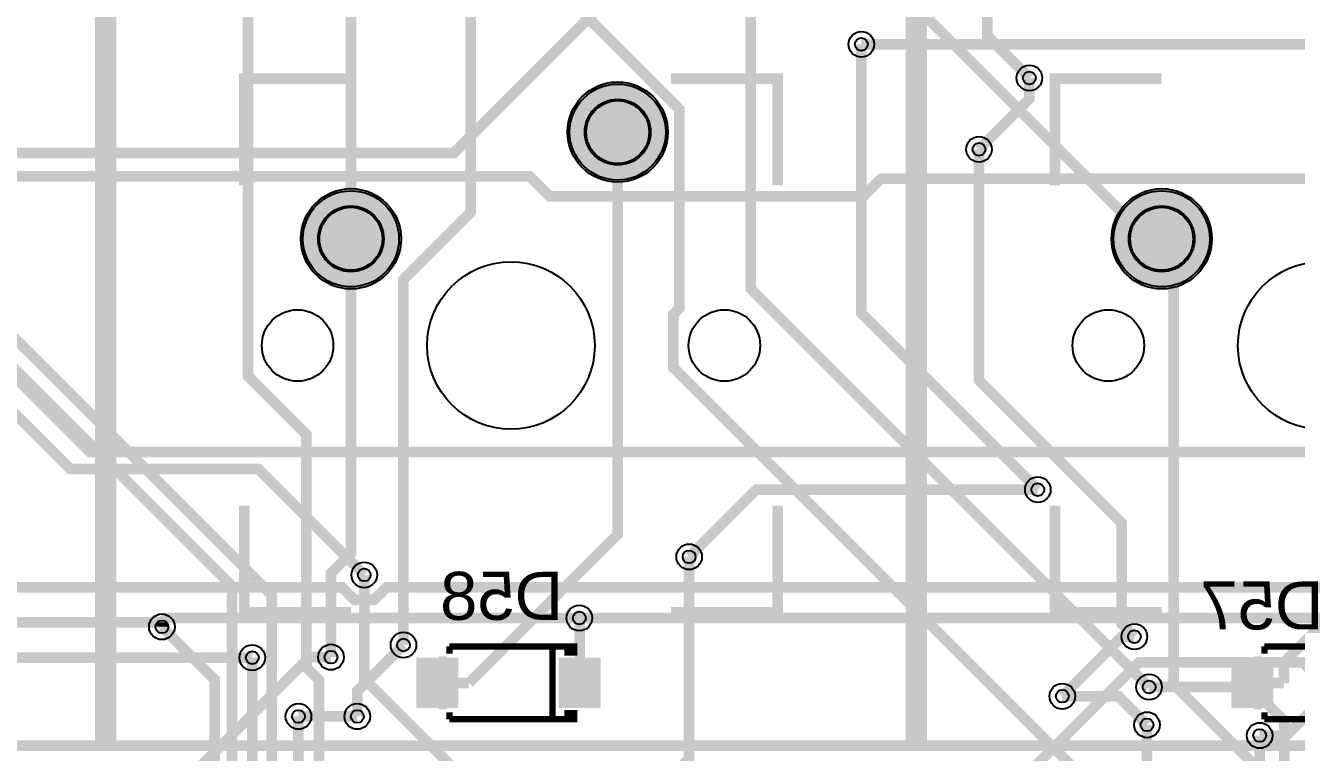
# Model space of a CAD drawing. Header units: millimetres. Extents: x -189 to 128, y -22 to 108.
# Drawn here: x -29.38 to 0.88, y 0.66 to 17.97 of the extents above; entities that cross this region are included whole.
import ezdxf

# ---------------------------------------------------------------- set-up
doc = ezdxf.new("R2010")
doc.units = ezdxf.units.MM
for name, color, linetype, true_color in [('BottomLayer', 7, 'Continuous', 0x0000ff), ('BottomPasteMaskLayer', 7, 'Continuous', 0x800000), ('BottomSilkLayer', 7, 'Continuous', 0x66cc33), ('BottomSolderMaskLayer', 7, 'Continuous', 0xaa00ff), ('Document', 7, 'Continuous', 0xffffff), ('Hole', 7, 'Continuous', 0x222222), ('Multi-Layer', 7, 'Continuous', 0xc0c0c0), ('TopLayer', 7, 'Continuous', 0xff0000), ('TopSilkLayer', 7, 'Continuous', 0xffcc00), ('TopSolderMaskLayer', 7, 'Continuous', 0x800080)]:
    doc.layers.add(name, color=color, linetype=linetype, true_color=true_color)
doc.styles.get("Standard").update_dxf_attribs({"font": 'arial.ttf'})

msp = doc.modelspace()

# ---------------------------------------------------------------- hatches: boundary and pattern name
at = {"layer": 'BottomLayer'}
for points in [[(-19.10095239999987, 2.8930853999997908), (-20.05096320000007, 2.8930853999997908), (-20.05096320000007, 1.7430750000000899), (-19.10095239999987, 1.7430750000000899)], [(-15.716148399999838, 2.8930853999997908), (-16.66615920000004, 2.8930853999997908), (-16.66615920000004, 1.7430750000000899), (-15.716148399999838, 1.7430750000000899)], [(0.2990595999999641, 2.8930853999997908), (-0.6509512000000086, 2.8930853999997908), (-0.6509512000000086, 1.7430750000000899), (0.2990595999999641, 1.7430750000000899)]]:
    msp.add_hatch(color=256, dxfattribs=at).paths.add_polyline_path(points)
at = {"layer": 'BottomPasteMaskLayer'}
for points in [[(-19.10095239999987, 2.8930853999997908), (-20.05096320000007, 2.8930853999997908), (-20.05096320000007, 1.7430750000000899), (-19.10095239999987, 1.7430750000000899)], [(-15.716148399999838, 2.8930853999997908), (-16.66615920000004, 2.8930853999997908), (-16.66615920000004, 1.7430750000000899), (-15.716148399999838, 1.7430750000000899)], [(0.2990595999999641, 2.8930853999997908), (-0.6509512000000086, 2.8930853999997908), (-0.6509512000000086, 1.7430750000000899), (0.2990595999999641, 1.7430750000000899)]]:
    msp.add_hatch(color=256, dxfattribs=at).paths.add_polyline_path(points)
at = {"layer": 'BottomSilkLayer'}
for points in [[(-16.553560999999945, 3.2604710000000523), (-16.553560999999945, 2.9654754000000594), (-16.24876100000006, 2.9654754000000594), (-16.24876100000006, 3.2604710000000523)], [(-16.553560999999945, 1.3756894000000557), (-16.553560999999945, 1.6706850000000486), (-16.24876100000006, 1.6706850000000486), (-16.24876100000006, 1.3756894000000557)]]:
    msp.add_hatch(color=256, dxfattribs=at).paths.add_polyline_path(points)
at = {"layer": 'BottomSolderMaskLayer'}
for points in [[(-16.47850399999992, 15.428722000000107, 1), (-14.09090399999992, 15.428722000000107, 1)], [(-22.828504000000056, 12.888722000000143, 1), (-20.440904000000057, 12.888722000000143, 1)], [(-3.5285679999999404, 12.888722000000143, 1), (-1.1409679999999398, 12.888722000000143, 1)], [(-19.07554832535152, 2.9184887660214827), (-20.0763591253517, 2.9184887660214827), (-20.0763591253517, 1.7176783660218007), (-19.07554832535152, 1.7176783660218007)], [(-15.690744325351488, 2.9184887660214827), (-16.69155512535167, 2.9184887660214827), (-16.69155512535167, 1.7176783660218007), (-15.690744325351488, 1.7176783660218007)], [(0.3244636746483138, 2.9184887660214827), (-0.67634712535164, 2.9184887660214827), (-0.67634712535164, 1.7176783660218007), (0.3244636746483138, 1.7176783660218007)]]:
    msp.add_hatch(color=256, dxfattribs=at).paths.add_polyline_path(points)
at = {"layer": 'Document'}
for points in [[(-19.534555800000135, 2.953080199999931), (-19.534555800000135, 1.6890745999999126), (-19.34494480000012, 1.6890745999999126), (-19.34494480000012, 2.953080199999931)], [(-0.13454379999984667, 2.953080199999931), (-0.13454379999984667, 1.6890745999999126), (0.055067199999939476, 1.6890745999999126), (0.055067199999939476, 2.953080199999931)], [(-19.81895959999997, 2.415870199999972), (-19.81895959999997, 2.2262845999998717), (-19.060541000000057, 2.2262845999998717), (-19.060541000000057, 2.415870199999972)], [(-15.853359200000114, 2.4128729999999905), (-15.853359200000114, 2.22328739999989), (-16.611777800000027, 2.22328739999989), (-16.611777800000027, 2.4128729999999905)], [(-0.4189475999999104, 2.415870199999972), (-0.4189475999999104, 2.2262845999998717), (0.3394710000000032, 2.2262845999998717), (0.3394710000000032, 2.415870199999972)]]:
    msp.add_hatch(color=256, dxfattribs=at).paths.add_polyline_path(points)
at = {"layer": 'Multi-Layer'}
for points in [[(-16.42770399999992, 15.428722000000107, 1), (-14.141703999999919, 15.428722000000107, 1)], [(-22.777704000000057, 12.888722000000143, 1), (-20.491704000000055, 12.888722000000143, 1)], [(-3.47776799999994, 12.888722000000143, 1), (-1.19176799999994, 12.888722000000143, 1)]]:
    msp.add_hatch(color=256, dxfattribs=at).paths.add_polyline_path(points)
at = {"layer": 'TopSolderMaskLayer'}
for points in [[(-16.47850399999992, 15.428722000000107, 1), (-14.09090399999992, 15.428722000000107, 1)], [(-22.828504000000056, 12.888722000000143, 1), (-20.440904000000057, 12.888722000000143, 1)], [(-3.5285679999999404, 12.888722000000143, 1), (-1.1409679999999398, 12.888722000000143, 1)]]:
    msp.add_hatch(color=256, dxfattribs=at).paths.add_polyline_path(points)

# ---------------------------------------------------------------- linework, layer by layer
at = {"layer": 'BottomLayer', "const_width": 0.254}
for points in [[(-25.10002600000007, 98.50005699999997), (-25.10002600000007, 98.22045379999997), (-27.218893999999864, 96.10158579999995), (-27.218893999999864, 92.35894659999997), (-29.0385753999999, 90.53926519999993), (-29.0385753999999, 87.99901119999993), (-30.52747260000001, 86.51006319999988), (-30.52747260000001, 64.7229845999999), (-27.909951799999817, 62.10546379999994), (-27.909951799999817, 50.295784599999934), (-28.05927840000004, 50.14638179999997), (-28.05927840000004, 42.70169259999989), (-23.268635199999835, 37.910973199999944), (-23.268635199999835, 30.475885199999993), (-23.9089692, 29.83557659999974), (-23.9089692, 18.936868400000094), (-24.08681999999999, 18.7591445999999), (-24.08681999999999, 9.620986600000151), (-22.69464599999992, 8.228812599999856), (-22.69464599999992, 2.6875740000000405), (-22.39563720000001, 2.3885651999999027), (-22.39563720000001, -4.362043599999879)], [(-29.941748599999983, 79.55351119999989), (-29.941748599999983, 69.05848519999995), (-27.403272600000037, 66.52000919999989), (-27.403272600000037, 61.01836919999994), (-19.572198599999865, 53.18729519999988), (-19.572198599999865, 21.729649199999812), (-13.81478059999995, 15.972231200000124), (-13.81478059999995, 11.2369091999999), (-13.95905259999995, 11.0926371999999), (-13.95905259999995, 9.822129199999836), (-4.467072599999938, 0.3301491999998234), (-0.6718045999998594, 0.3301491999998234), (0.7792973999999049, -1.120952799999941), (0.7792973999999049, -8.988094799999999), (1.7925034000002142, -10.001300800000081)], [(-24.08908059999999, -5.40110679999998), (-23.521644599999945, -4.833670800000164), (-23.521644599999945, 4.411167199999909), (-31.109386600000107, 11.998909200000071), (-31.109386600000107, 26.69128520000004), (-41.302660599999854, 36.884559199999785), (-41.302660599999854, 59.26043519999985)], [(-20.383525400000053, 3.2180783999999676), (-20.383525400000053, 11.918086399999765), (-18.78352860000018, 13.518083199999865), (-18.78352860000018, 19.618096400000013), (-21.483523200000036, 22.318090999999868), (-20.683524799999986, 23.118089399999917), (-20.683524799999986, 53.018105799999944)], [(-2.633954600000152, 2.2186391999998705), (-12.122632600000088, 11.707317200000034), (-12.122632600000088, 24.383949199999734), (-18.916624599999977, 31.17794119999985), (-18.916624599999977, 50.93202919999999), (-18.388050599999815, 51.46060319999992)], [(-11.714708599999994, 32.18860719999998), (-11.714708599999994, 21.949105200000076), (-2.654274600000008, 12.888671199999862), (-2.334742600000027, 12.888671199999862)], [(-25.202616600000056, -4.287570799999912), (-24.468048599999975, -3.5530028000000584), (-24.468048599999975, 4.627829199999951), (-32.245782599999984, 12.40556319999996), (-32.245782599999984, 19.847255199999836), (-35.40325660000008, 23.00472919999993), (-44.43879859999993, 23.00472919999993), (-44.89117260000012, 22.552355199999965)], [(-23.039044600000125, 22.273463199999924), (-21.634678599999916, 20.869097199999942), (-21.634678599999916, 12.888671199999862)], [(-6.48352779999982, 18.418098800000053), (-6.48352779999982, 17.718125599999894), (-5.483504399999902, 16.718102199999976)], [(-9.483521800000062, 17.518100599999798), (-9.483521800000062, 11.118113400000084), (-5.283504800000173, 6.918096399999968)], [(-18.82188259999998, 2.31795319999992), (-15.284678600000007, 5.855157199999894), (-15.284678600000007, 15.428671199999826)], [(4.015257399999882, 15.428671199999826), (4.015257399999882, 6.2417451999999685), (0.5781294000000798, 2.8046171999999387), (0.5781294000000798, 2.31795319999992)], [(-6.683527400000003, 15.018105599999899), (-6.683527400000003, 9.518116599999985), (-3.283508799999936, 6.118097999999918), (-3.283508799999936, 3.7180773999998564), (-2.9835094000000026, 3.418077999999923)], [(-21.634678599999916, 12.888671199999862), (-21.634678599999916, 5.398465200000146), (-22.10889659999998, 4.924247200000082), (-22.10889659999998, 2.930093199999874)], [(1.5255494000000454, -6.158788799999911), (1.2034773999998833, -5.8367167999999765), (1.2034773999998833, -0.9682988000001842), (-2.048230599999897, 2.283409200000051), (-2.048230599999897, 12.60215919999996), (-2.334742600000027, 12.888671199999862)], [(-0.001244600000063656, 1.064463200000091), (0.6347714000000906, 1.064463200000091), (1.8013934000000518, 2.2310852000000523), (1.8013934000000518, 2.4342851999999766), (7.807731399999966, 8.440623200000118), (7.807731399999966, 8.638997199999949)], [(-13.583513599999833, 5.318099599999869), (-13.583513599999833, 0.5180838000001131), (-15.58350960000007, -1.4819122000001244)], [(-21.317432600000075, 4.887417199999845), (-21.317432600000075, 2.410917199999858), (-15.603702600000133, -3.3028128000000834), (-11.100536599999941, -3.3028128000000834)], [(-16.191204599999992, 2.31795319999992), (-16.191204599999992, 3.8541451999997207), (-16.197808599999917, 3.8607492000001002)], [(-25.759384599999976, -3.730802799999992), (-24.875718600000027, -2.847136800000044), (-24.875718600000027, 2.3923752000000604), (-26.135558599999968, 3.6522152000000006)], [(-24.64587399999982, -4.844288000000006), (-23.983518199999935, -4.181932199999892), (-23.983518199999935, 2.9180790000000343)], [(-19.576008600000023, 2.31795319999992), (-18.82188259999998, 2.31795319999992)], [(-0.1759965999999622, 2.31795319999992), (0.5781294000000798, 2.31795319999992)], [(-4.700016000000005, 1.9999959999997827), (-3.36534759999995, 1.9999959999997827), (-2.6834592000000157, 1.3181076000000758)], [(-23.53233799999998, -5.957824000000073), (-22.883520399999952, -5.309006400000044), (-22.883520399999952, 1.5180817999998908)]]:
    msp.add_lwpolyline(points, dxfattribs=at)
at = {"layer": 'BottomSilkLayer', "const_width": 0.1524}
for points in [[(-16.477386399999887, 3.1842710000000807), (-19.289725199999793, 3.1842710000000807)], [(-19.289725199999793, 3.1842710000000807), (-19.289725199999793, 3.0162754000000405)], [(-16.83425639999996, 3.1842710000000807), (-16.83425639999996, 1.4518893999998)], [(2.9226255999999466, 3.1842710000000807), (0.11028680000003988, 3.1842710000000807)], [(0.11028680000003988, 3.1842710000000807), (0.11028680000003988, 3.0162754000000405)], [(-19.289725199999793, 1.4518893999998), (-19.289725199999793, 1.6198849999998401)], [(-16.477386399999887, 1.4518893999998), (-19.289725199999793, 1.4518893999998)], [(0.11028680000003988, 1.4518893999998), (0.11028680000003988, 1.6198849999998401)], [(2.9226255999999466, 1.4518893999998), (0.11028680000003988, 1.4518893999998)]]:
    msp.add_lwpolyline(points, dxfattribs=at)
at = {"layer": 'BottomSolderMaskLayer'}
for centre, radius in [((-15.28470399999992, 15.428722000000107), 1.1938000000000002), ((-15.28483099999994, 15.428620399999772), 0.7826022222222223), ((-21.634704000000056, 12.888722000000143), 1.1938000000000002), ((-2.33476799999994, 12.888722000000143), 1.1938000000000002), ((-21.634831000000077, 12.888620399999809), 0.7826022222222223), ((-2.3348696000000473, 12.888620399999809), 0.7826022222222223)]:
    msp.add_circle(centre, radius, dxfattribs=at)
at = {"layer": 'Document', "const_width": 0.254}
for points in [[(-46.649792400000024, 19.873620399999936), (-27.599792399999842, 19.873620399999936), (-27.599792399999842, 0.8236203999997542), (-46.649792400000024, 0.8236203999997542), (-46.649792400000024, 19.873620399999936)], [(-27.349830999999995, 19.873620399999936), (-8.29983100000004, 19.873620399999936), (-8.29983100000004, 0.8236203999997542), (-27.349830999999995, 0.8236203999997542), (-27.349830999999995, 19.873620399999936)], [(-8.049869600000193, 19.873620399999936), (11.000130399999989, 19.873620399999936), (11.000130399999989, 0.8236203999997542), (-8.049869600000193, 0.8236203999997542), (-8.049869600000193, 19.873620399999936)]]:
    msp.add_lwpolyline(points, close=True, dxfattribs=at)
at = {"layer": 'Hole'}
for centre, radius in [((-9.483598000000029, 17.51812599999994), 0.1524), ((-5.4836059999997815, 16.71802600000001), 0.1524), ((-6.683501999999862, 15.018004000000019), 0.1524), ((-5.283453999999892, 6.9181979999998475), 0.1524), ((-13.583411999999953, 5.317997999999989), 0.1524), ((-21.317457999999988, 4.887467999999899), 0.15250160000000001), ((-16.197834000000057, 3.8607999999999265), 0.15250160000000001), ((-26.135584000000108, 3.652265999999827), 0.15250160000000001), ((-20.383499999999913, 3.2181799999998475), 0.1524), ((-2.983483999999862, 3.418077999999923), 0.1524), ((-23.983441999999968, 2.917952000000014), 0.1524), ((-22.10892200000012, 2.9301439999999275), 0.15250160000000001), ((-4.700016000000005, 1.9999959999997827), 0.1524), ((-2.633980000000065, 2.218689999999924), 0.15250160000000001), ((-22.88362200000006, 1.5181579999998576), 0.1524), ((-21.483573999999862, 1.5181579999998576), 0.1524), ((-2.6835100000000693, 1.3180059999999685), 0.1524), ((-0.0012699999999767897, 1.0645139999999174), 0.15250160000000001)]:
    msp.add_circle(centre, radius, dxfattribs=at)
at = {"layer": 'Multi-Layer'}
for centre, radius in [((-9.483598000000029, 17.51812599999994), 0.3048), ((-5.4836059999997815, 16.71802600000001), 0.3048), ((-15.28470399999992, 15.428722000000107), 1.143), ((-15.28483099999994, 15.428620399999772), 0.7493000000000001), ((-6.683501999999862, 15.018004000000019), 0.3048), ((-21.634704000000056, 12.888722000000143), 1.143), ((-2.33476799999994, 12.888722000000143), 1.143), ((-21.634831000000077, 12.888620399999809), 0.7493000000000001), ((-2.3348696000000473, 12.888620399999809), 0.7493000000000001), ((-17.824703999999883, 10.348721999999952), 1.9939), ((1.4752320000000054, 10.348721999999952), 1.9939), ((-22.904704000000038, 10.348721999999952), 0.8509), ((-12.744703999999956, 10.348721999999952), 0.8509), ((-3.604767999999922, 10.348721999999952), 0.8509), ((-5.283453999999892, 6.9181979999998475), 0.3048), ((-13.583411999999953, 5.317997999999989), 0.3048), ((-21.317457999999988, 4.887467999999899), 0.30500320000000003), ((-26.135584000000108, 3.652265999999827), 0.30500320000000003), ((-16.197834000000057, 3.8607999999999265), 0.30500320000000003), ((-2.983483999999862, 3.418077999999923), 0.3048), ((-20.383499999999913, 3.2181799999998475), 0.3048), ((-23.983441999999968, 2.917952000000014), 0.3048), ((-22.10892200000012, 2.9301439999999275), 0.30500320000000003), ((-2.633980000000065, 2.218689999999924), 0.30500320000000003), ((-4.700016000000005, 1.9999959999997827), 0.3048), ((-22.88362200000006, 1.5181579999998576), 0.3048), ((-21.483573999999862, 1.5181579999998576), 0.3048), ((-2.6835100000000693, 1.3180059999999685), 0.3048), ((-0.0012699999999767897, 1.0645139999999174), 0.30500320000000003)]:
    msp.add_circle(centre, radius, dxfattribs=at)
at = {"layer": 'TopLayer', "const_width": 0.254}
for points in [[(-36.65395259999991, 13.713409200000115), (-34.28616459999989, 13.713409200000115), (-33.06467859999998, 14.9348951999998), (-19.181038599999965, 14.9348951999998), (21.381237400000145, 55.49717119999991), (61.35448740000015, 55.49717119999991), (72.26683539999999, 44.58583920000001), (72.26683539999999, 43.345811199999844), (72.45479539999997, 43.15759719999983), (75.29959539999982, 43.15759719999983), (75.29959539999982, 43.159375199999886)], [(20.216495000000123, 16.61810239999977), (19.316496799999868, 17.518100599999798), (-9.483521800000062, 17.518100599999798)], [(-5.483504399999902, 16.718102199999976), (-5.483504399999902, 16.2181286), (-6.683527400000003, 15.018105599999899)], [(16.96519340000009, 12.888671199999862), (2.90324540000006, 12.888671199999862), (1.4724634000001515, 14.319453199999998), (-9.018244600000116, 14.319453199999998), (-9.43709059999992, 13.900607199999968), (-16.902912600000036, 13.900607199999968), (-17.378400600000077, 14.376095199999781), (-32.795184600000084, 14.376095199999781), (-33.45380660000001, 13.717473199999858)], [(-40.93461460000003, 12.888671199999862), (-36.65014259999998, 12.888671199999862), (-36.2980986, 13.240715200000068), (-33.87493860000018, 13.240715200000068), (-33.52289459999997, 12.888671199999862), (-32.919390599999815, 12.888671199999862), (-27.844978599999877, 7.814259199999924), (35.419563400000015, 7.814259199999924), (49.61511539999992, -6.381292799999983)], [(-30.00753459999987, 9.101531199999954), (-28.312338599999975, 7.406335200000058), (-23.83635060000006, 7.406335200000058), (-21.317432600000075, 4.887417199999845)], [(-5.283504800000173, 6.918096399999968), (-11.983516799999961, 6.918096399999968), (-13.583513599999833, 5.318099599999869)], [(-35.9374186, 4.301693200000045), (-35.64938260000008, 4.589729199999965), (-21.84803859999988, 4.589729199999965), (-21.56000259999996, 4.301693200000045), (-21.07460859999992, 4.301693200000045), (-20.7865726, 4.589729199999965), (19.344157400000086, 4.589729199999965), (30.335245400000076, -6.401358800000025)], [(-16.197808599999917, 3.8607492000001002), (-26.031418600000052, 3.8607492000001002), (-26.135558599999968, 3.7566091999997298)], [(5.998743399999967, -0.5525007999999616), (1.5854933999999048, 3.8607492000001002), (-16.197808599999917, 3.8607492000001002)], [(-26.135558599999968, 3.7566091999997298), (-33.91049859999998, 3.7566091999997298)], [(-26.135558599999968, 3.7566091999997298), (-26.135558599999968, 3.6522152000000006)], [(-21.483523200000036, 1.5180817999998908), (-21.483523200000036, 2.1180805999997574), (-20.383525400000053, 3.2180783999999676)], [(-2.984499999999798, 3.4188400000000456), (-3.281679999999824, 3.4188400000000456), (-4.698999999999842, 1.9989799999998468)], [(-23.983518199999935, 2.9180790000000343), (-31.783527999999933, 2.9180790000000343)], [(-22.10889659999998, 2.930093199999874), (-22.62146860000007, 2.930093199999874), (-29.804334599999947, -4.2527728000000025), (-29.804334599999947, -4.660950800000137)], [(1.2154154000002109, 2.613609199999928), (1.0246614000000136, 2.804363199999898), (-2.876270599999998, 2.804363199999898), (-6.41880859999992, -0.7381748000002517), (-25.461442599999828, -0.7381748000002517)], [(-0.9776205999999092, -4.396282800000108), (0.5847334000000046, -2.833928799999967), (0.5847334000000046, 1.4083791999998994), (-0.2255265999999665, 2.2186391999998705), (-2.633954600000152, 2.2186391999998705)], [(-22.883520399999952, 1.5180817999998908), (-21.483523200000036, 1.5180817999998908)], [(-2.6834592000000157, 1.3181076000000758), (-2.6834592000000157, 0.11805919999983416), (-1.8834099999999125, -0.681990000000269)], [(0, 1.0642599999998765), (0, 0), (-0.29971999999997934, 0), (-2.199640000000045, -1.899920000000293), (-2.4993600000000242, -1.899920000000293), (-2.4993600000000242, -2.799080000000231), (-4.698999999999842, -5.019040000000132), (-20.62480000000005, -5.019040000000132)]]:
    msp.add_lwpolyline(points, dxfattribs=at)
at = {"layer": 'TopSilkLayer', "const_width": 0.254}
for points in [[(-24.17483100000004, 14.15862039999979), (-24.17483100000004, 16.698620399999754), (-21.634831000000077, 16.698620399999754)], [(-11.474830999999995, 14.15862039999979), (-11.474830999999995, 16.698620399999754), (-14.014830999999958, 16.698620399999754)], [(-4.874869600000011, 14.15862039999979), (-4.874869600000011, 16.698620399999754), (-2.3348696000000473, 16.698620399999754)], [(-24.17483100000004, 6.5386203999999), (-24.17483100000004, 3.998620399999936), (-21.634831000000077, 3.998620399999936)], [(-14.014830999999958, 3.998620399999936), (-11.474830999999995, 3.998620399999936), (-11.474830999999995, 6.5386203999999)], [(-4.874869600000011, 6.5386203999999), (-4.874869600000011, 3.998620399999936), (-2.3348696000000473, 3.998620399999936)]]:
    msp.add_lwpolyline(points, dxfattribs=at)
at = {"layer": 'TopSolderMaskLayer'}
for centre, radius in [((-15.28470399999992, 15.428722000000107), 1.1938000000000002), ((-15.28483099999994, 15.428620399999772), 0.7826022222222223), ((-21.634704000000056, 12.888722000000143), 1.1938000000000002), ((-2.33476799999994, 12.888722000000143), 1.1938000000000002), ((-21.634831000000077, 12.888620399999809), 0.7826022222222223), ((-2.3348696000000473, 12.888620399999809), 0.7826022222222223)]:
    msp.add_circle(centre, radius, dxfattribs=at)

# ---------------------------------------------------------------- texts
at = {"layer": 'BottomSilkLayer', "text_generation_flag": 2}
for s, p in [('D58', (-16.583405999999968, 3.818127999999888)), ('D57', (1.5166340000000673, 3.588257999999996))]:
    msp.add_text(s, height=1.143, dxfattribs=at).set_placement(p)

doc.saveas('drawing.dxf')
